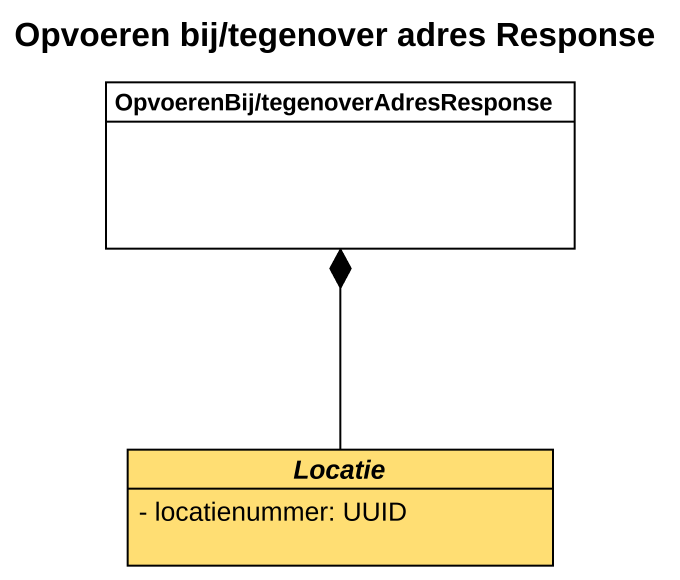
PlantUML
@startuml
title Opvoeren bij/tegenover adres Response
hide circle
hide empty members
skinparam classAttributeIconSize 0
class "OpvoerenBij/tegenoverAdresResponse" as OpvoerenBij
abstract class Locatie #FFDE73 {
  - locatienummer: UUID
}
Locatie -up-* OpvoerenBij
@enduml
